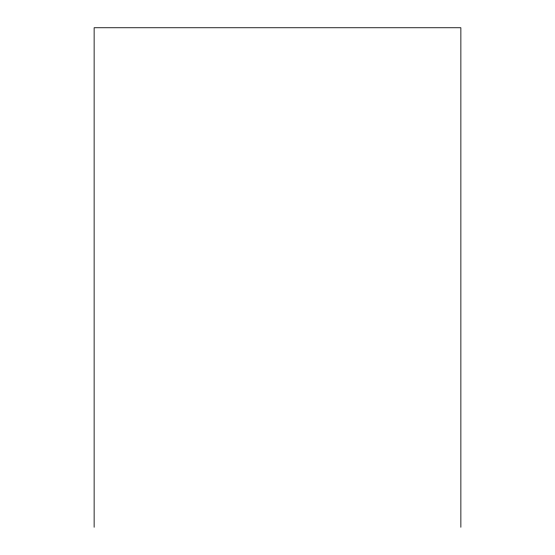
<?xml version="1.0" encoding="UTF-8"?>
<svg xmlns="http://www.w3.org/2000/svg" width="555" height="555" viewBox="0 0 555 555"><rect width="100%" height="100%" fill="white"/><g stroke="black" fill="none" stroke-linecap="round" stroke-linejoin="round"><path stroke-width="0.83" d="M460.865 527.25L460.865 27.75L94.135 27.75L94.135 527.25"/></g></svg>
